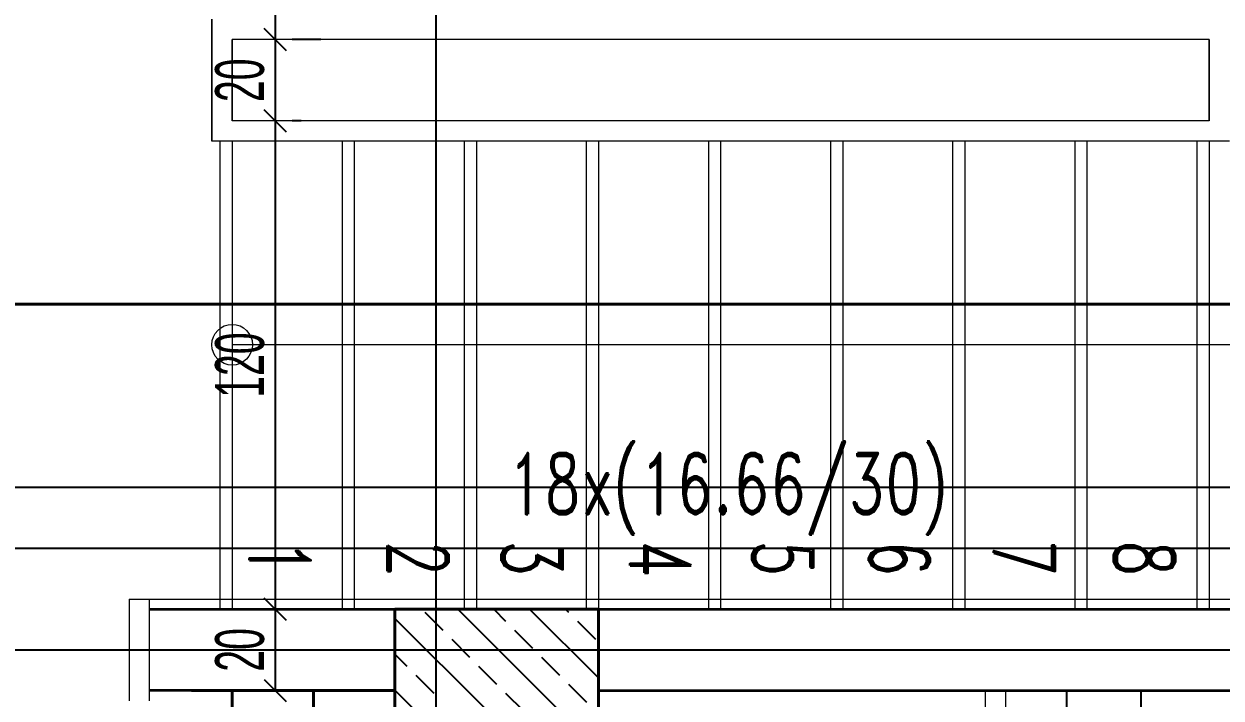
# Model space of a CAD drawing. Header units: inches. Extents: x -7543 to -822, y 102837 to 190349.
# Drawn here: x -831.5496 to -831.4908, y 102836.9551 to 102836.9882 of the extents above; entities that cross this region are included whole.
import ezdxf

# ---------------------------------------------------------------- set-up
doc = ezdxf.new("R2010")
doc.units = ezdxf.units.IN
doc.header["$MEASUREMENT"] = 0
for name, pattern in [('ACAD_ISO07W100', [3, 0, -3]), ('DASHDOTX2', [2, 1, -0.5, 0, -0.5]), ('DASHED', [19.05, 12.7, -6.35])]:
    doc.linetypes.add(name, pattern=pattern)
doc.layers.get('0').update_dxf_attribs({"lineweight": 25})
for name, color, linetype, lineweight in [('AKS', 1, 'Continuous', 25), ('ICOL', 55, 'Continuous', 25), ('KESİT', 7, 'Continuous', 40), ('KOLON', 2, 'Continuous', 40), ('SIVA', 150, 'Continuous', 15), ('TARAMA', 8, 'Continuous', 25), ('YAZI', 7, 'Continuous', 25)]:
    doc.layers.add(name, color=color, linetype=linetype, lineweight=lineweight)
for name, color, linetype, lineweight, true_color in [('DUVAR', 7, 'Continuous', 35, 0xfc4642), ('KAPI', 7, 'Continuous', 18, 0xffb360), ('MERDİVEN', 7, 'Continuous', 20, 0x16c244), ('PENCERE', 7, 'Continuous', 18, 0xffb360), ('TEFRİŞ', 7, 'Continuous', 25, 0x78462c)]:
    doc.layers.add(name, color=color, linetype=linetype, lineweight=lineweight, true_color=true_color)
doc.styles.add('OLCU', font='tromand.shx', dxfattribs={"width": 0.6, "height": 12})
doc.styles.add('st1', font='romandtw.shx', dxfattribs={"width": 0.7, "height": 40})

# ---------------------------------------------------------------- blocks, each defined once
blk = doc.blocks.new('_Oblique')
at = {"color": 0, "linetype": 'ByBlock', "lineweight": -2}
blk.add_line((-0.5, -0.5), (0.5, 0.5), dxfattribs=at)

msp = doc.modelspace()

# ---------------------------------------------------------------- linework, layer by layer
at = {"layer": 'AKS', "linetype": 'DASHDOTX2', "ltscale": 10}
for p, q in [((-831.529366, 102837.241781), (-831.529366, 102836.729325)), ((-831.698665, 102836.965431), (-831.328061, 102836.965431)), ((-831.698665, 102836.962431), (-831.328061, 102836.962431)), ((-831.698665, 102836.957431), (-831.328061, 102836.957431))]:
    msp.add_line(p, q, dxfattribs=at)
at = {"layer": 'DUVAR'}
for p, q in [((-831.543428, 102836.959431), (-831.474206, 102836.959431)), ((-831.539377, 102836.955431), (-831.543428, 102836.955431)), ((-831.541377, 102836.955431), (-831.531377, 102836.955431)), ((-831.541377, 102836.955431), (-831.531377, 102836.955431)), ((-831.539377, 102836.951431), (-831.539377, 102836.955431)), ((-831.539377, 102836.955431), (-831.539377, 102836.951431)), ((-831.535377, 102836.955431), (-831.539377, 102836.955431)), ((-831.535377, 102836.951431), (-831.535377, 102836.955431)), ((-831.535377, 102836.955431), (-831.535377, 102836.951431)), ((-831.531377, 102836.955431), (-831.535377, 102836.955431)), ((-831.531377, 102836.951431), (-831.531377, 102836.955431)), ((-831.521377, 102836.955431), (-831.463377, 102836.955431))]:
    msp.add_line(p, q, dxfattribs=at)
at = {"layer": 'ICOL'}
for p, q in [((-831.537266, 102837.011431), (-831.537266, 102836.987431)), ((-831.537266, 102836.987431), (-831.537266, 102836.983431)), ((-831.537266, 102836.983431), (-831.537266, 102836.959431)), ((-831.537266, 102836.959431), (-831.537266, 102836.955431))]:
    msp.add_line(p, q, dxfattribs=at)
at = {"layer": 'ICOL', "color": 53}
for p, q in [((-831.535018, 102836.987431), (-831.536426, 102836.987431)), ((-831.535018, 102836.987431), (-831.536426, 102836.987431)), ((-831.535977, 102836.983431), (-831.536426, 102836.983431)), ((-831.535977, 102836.983431), (-831.536426, 102836.983431)), ((-831.535972, 102836.959431), (-831.536426, 102836.959431)), ((-831.535972, 102836.959431), (-831.536426, 102836.959431)), ((-831.535888, 102836.955431), (-831.536426, 102836.955431))]:
    msp.add_line(p, q, dxfattribs=at)
at = {"layer": 'KAPI'}
for p, q in [((-831.544428, 102836.959931), (-831.544428, 102836.954931)), ((-831.544428, 102836.959931), (-831.543428, 102836.959931)), ((-831.543428, 102836.954931), (-831.543428, 102836.959931))]:
    msp.add_line(p, q, dxfattribs=at)
at = {"layer": 'KESİT', "linetype": 'DASHED'}
msp.add_line((-831.696395, 102836.974429), (-831.44891, 102836.974429), dxfattribs=at)
at = {"layer": 'KOLON'}
for p, q in [((-831.531377, 102836.954431), (-831.531377, 102836.959431)), ((-831.531377, 102836.959431), (-831.521377, 102836.959431)), ((-831.521377, 102836.959431), (-831.521377, 102836.954431))]:
    msp.add_line(p, q, dxfattribs=at)
at = {"layer": 'MERDİVEN'}
for p, q in [((-831.540377, 102836.982431), (-831.540377, 102836.988431)), ((-831.540377, 102836.988431), (-831.540377, 102836.982431)), ((-831.540377, 102836.988431), (-831.540377, 102836.982431)), ((-831.540377, 102836.982431), (-831.540377, 102836.988431)), ((-831.539377, 102836.983431), (-831.539377, 102836.987431)), ((-831.539377, 102836.987431), (-831.539377, 102836.983431)), ((-831.539377, 102836.987431), (-831.539377, 102836.983431)), ((-831.491377, 102836.987431), (-831.539377, 102836.987431)), ((-831.539377, 102836.983431), (-831.539377, 102836.987431)), ((-831.492377, 102836.987431), (-831.538377, 102836.987431)), ((-831.492377, 102836.987431), (-831.538377, 102836.987431)), ((-831.492377, 102836.987431), (-831.538377, 102836.987431)), ((-831.491377, 102836.987431), (-831.491377, 102836.983431)), ((-831.491377, 102836.983431), (-831.491377, 102836.987431)), ((-831.491377, 102836.983431), (-831.491377, 102836.987431)), ((-831.491377, 102836.987431), (-831.491377, 102836.983431)), ((-831.491377, 102836.983431), (-831.539377, 102836.983431)), ((-831.492377, 102836.983431), (-831.538377, 102836.983431)), ((-831.492377, 102836.983431), (-831.538377, 102836.983431)), ((-831.492377, 102836.983431), (-831.538377, 102836.983431)), ((-831.490377, 102836.982431), (-831.540377, 102836.982431)), ((-831.539977, 102836.982431), (-831.539977, 102836.959431)), ((-831.491377, 102836.982431), (-831.539377, 102836.982431)), ((-831.491377, 102836.982431), (-831.539377, 102836.982431)), ((-831.491377, 102836.982431), (-831.539377, 102836.982431)), ((-831.533977, 102836.982431), (-831.533977, 102836.959431)), ((-831.527977, 102836.982431), (-831.527977, 102836.959431)), ((-831.521977, 102836.982431), (-831.521977, 102836.959431)), ((-831.515977, 102836.982431), (-831.515977, 102836.959431)), ((-831.509977, 102836.982431), (-831.509977, 102836.959431)), ((-831.503977, 102836.982431), (-831.503977, 102836.959431)), ((-831.497977, 102836.982431), (-831.497977, 102836.959431)), ((-831.491977, 102836.982431), (-831.491977, 102836.959431)), ((-831.479377, 102836.972431), (-831.539377, 102836.972431))]:
    msp.add_line(p, q, dxfattribs=at)
at = {"layer": 'MERDİVEN', "linetype": 'ACAD_ISO07W100'}
for p, q in [((-831.539377, 102836.982431), (-831.539377, 102836.959431)), ((-831.533377, 102836.982431), (-831.533377, 102836.959431)), ((-831.527377, 102836.982431), (-831.527377, 102836.959431)), ((-831.521377, 102836.982431), (-831.521377, 102836.959431)), ((-831.515377, 102836.982431), (-831.515377, 102836.959431)), ((-831.509377, 102836.982431), (-831.509377, 102836.959431)), ((-831.503377, 102836.982431), (-831.503377, 102836.959431)), ((-831.497377, 102836.982431), (-831.497377, 102836.959431)), ((-831.491377, 102836.982431), (-831.491377, 102836.959431))]:
    msp.add_line(p, q, dxfattribs=at)
at = {"layer": 'MERDİVEN'}
msp.add_circle((-831.539377, 102836.972431), 0.001, dxfattribs=at)
at = {"layer": 'PENCERE'}
for p, q in [((-831.502377, 102836.955431), (-831.502377, 102836.945431)), ((-831.501377, 102836.955431), (-831.501377, 102836.945431))]:
    msp.add_line(p, q, dxfattribs=at)
at = {"layer": 'SIVA'}
for p, q in [((-831.543428, 102836.959931), (-831.530877, 102836.959931)), ((-831.541377, 102836.959931), (-831.530877, 102836.959931)), ((-831.531877, 102836.959931), (-831.520877, 102836.959931)), ((-831.521877, 102836.959931), (-831.474413, 102836.959931))]:
    msp.add_line(p, q, dxfattribs=at)
at = {"layer": 'TARAMA'}
for p, q in [((-831.529915, 102836.959286), (-831.529031, 102836.958402)), ((-831.528292, 102836.959431), (-831.523292, 102836.954431)), ((-831.526524, 102836.959431), (-831.525938, 102836.958844)), ((-831.524757, 102836.959431), (-831.521377, 102836.956051)), ((-831.522989, 102836.959431), (-831.522844, 102836.959286)), ((-831.531377, 102836.95898), (-831.526828, 102836.954431)), ((-831.522402, 102836.958844), (-831.521518, 102836.95796)), ((-831.528589, 102836.95796), (-831.527705, 102836.957076)), ((-831.525496, 102836.958402), (-831.524612, 102836.957518)), ((-831.531377, 102836.957213), (-831.530799, 102836.956634)), ((-831.52417, 102836.957076), (-831.523286, 102836.956192)), ((-831.530357, 102836.956192), (-831.529473, 102836.955308)), ((-831.527263, 102836.956634), (-831.52638, 102836.95575)), ((-831.522844, 102836.95575), (-831.52196, 102836.954866)), ((-831.531377, 102836.955445), (-831.530363, 102836.954431)), ((-831.525938, 102836.955308), (-831.52506, 102836.954431))]:
    msp.add_line(p, q, dxfattribs=at)
at = {"layer": 'TEFRİŞ'}
for p, q in [((-831.498377, 102836.955431), (-831.464377, 102836.955431)), ((-831.498377, 102836.955431), (-831.498377, 102836.943431)), ((-831.494717, 102836.943431), (-831.494717, 102836.955431))]:
    msp.add_line(p, q, dxfattribs=at)

# ---------------------------------------------------------------- block references
at = {"layer": 'ICOL', "xscale": 0.001080000001820736, "yscale": 0.001080000001820736, "zscale": 0.001080000001820736}
for p, rotation in [((-831.537266, 102836.987431), 90), ((-831.537266, 102836.987431), 270), ((-831.537266, 102836.983431), 90), ((-831.537266, 102836.983431), 270), ((-831.537266, 102836.959431), 90), ((-831.537266, 102836.959431), 270), ((-831.537266, 102836.955431), 270)]:
    msp.add_blockref('_Oblique', p, dxfattribs=dict(at, rotation=rotation))

# ---------------------------------------------------------------- texts
at = {"layer": 'ICOL', "char_height": 0.0024, "attachment_point": 5, "rotation": 90, "style": 'OLCU'}
for s, insert in [('\\A1;20', (-831.538994, 102836.985431)), ('\\A1;120', (-831.538994, 102836.971431)), ('\\A1;20', (-831.538994, 102836.957431))]:
    msp.add_mtext(s, dxfattribs=dict(at, insert=insert))
at = {"layer": 'YAZI', "style": 'st1', "width": 0.7}
msp.add_text('18x(16.66/30)', height=0.003, dxfattribs=at).set_placement((-831.525837, 102836.964105))
for s, p in [('1', (-831.538519, 102836.962831)), ('2', (-831.531738, 102836.962831)), ('3', (-831.526141, 102836.962831)), ('4', (-831.519822, 102836.962831)), ('5', (-831.513824, 102836.962831)), ('6', (-831.508095, 102836.962831)), ('7', (-831.501947, 102836.962831)), ('8', (-831.496048, 102836.962831))]:
    msp.add_text(s, height=0.003, rotation=270, dxfattribs=at).set_placement(p)

doc.saveas('drawing.dxf')
